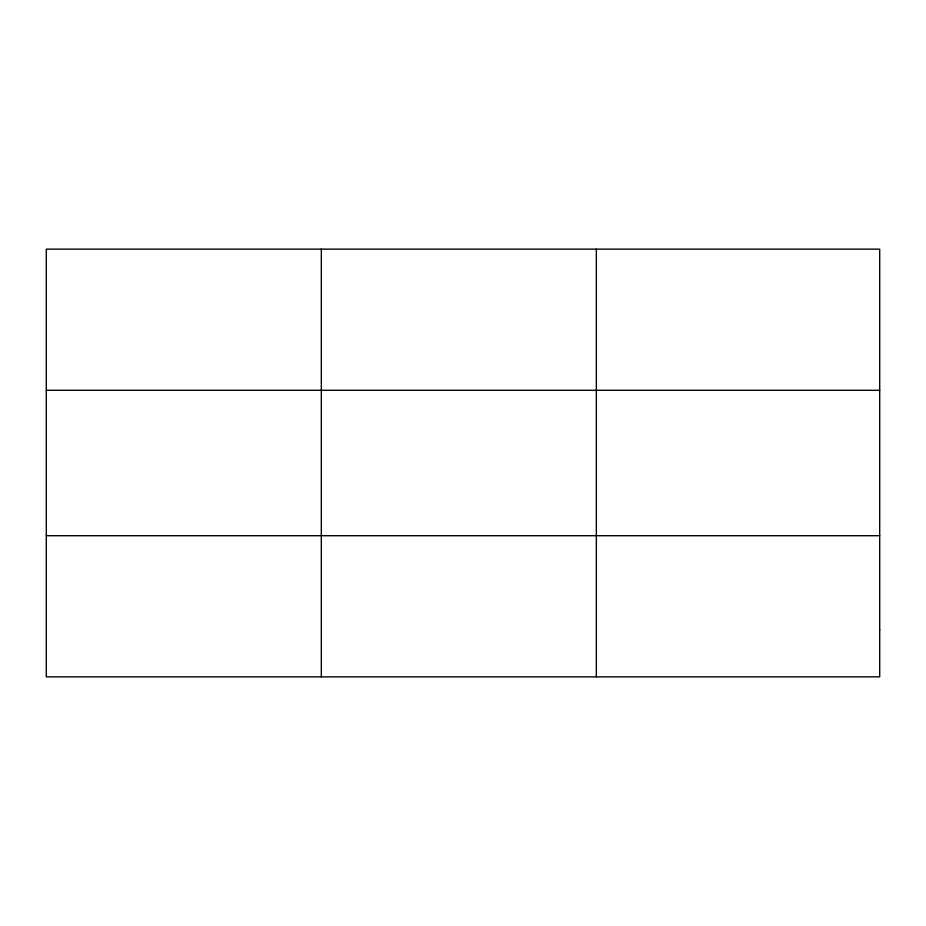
<?xml version="1.0" encoding="UTF-8"?>
<svg xmlns="http://www.w3.org/2000/svg" width="926" height="926" viewBox="0 0 926 926"><rect width="100%" height="100%" fill="white"/><g stroke="black" fill="none" stroke-linecap="round" stroke-linejoin="round"><path stroke-width="1.39" d="M321.322 249.14L321.322 676.86M596.344 249.14L596.344 676.86M46.3 390.286L879.7 390.286M46.3 535.714L879.7 535.714M879.7 629.807L879.7 676.86L46.3 676.86L46.3 249.14L879.7 249.14L879.7 629.807"/></g></svg>
